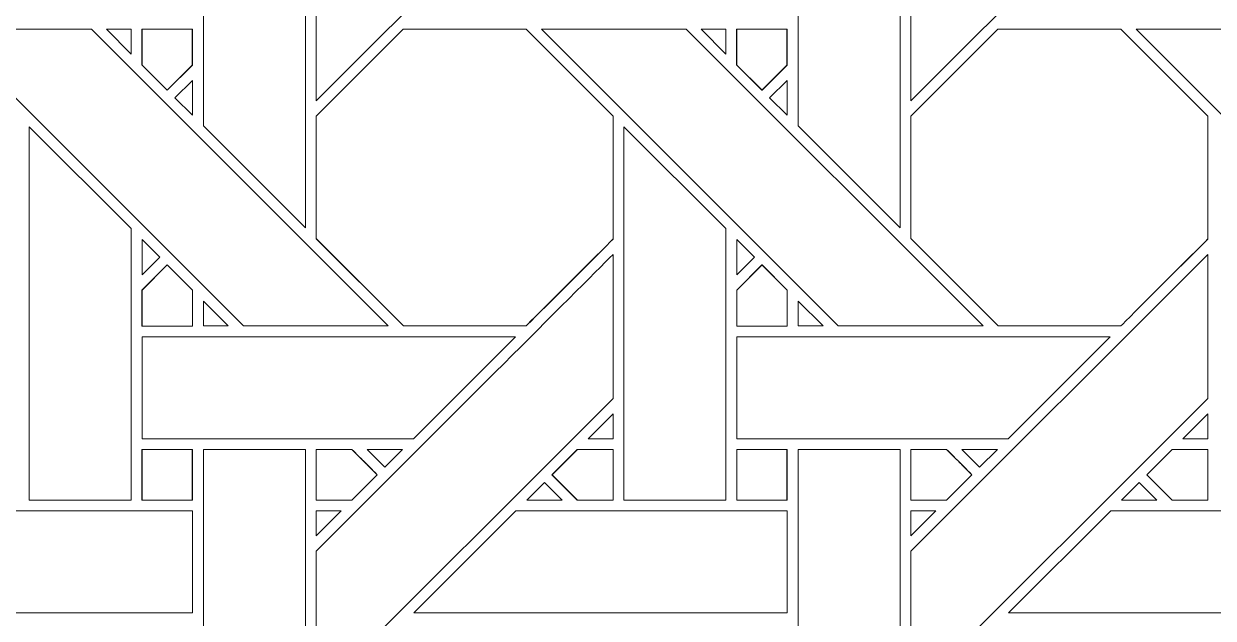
# Model space of a CAD drawing. Header units: inches. Extents: x 3.4 to 21.4, y 0.1 to 18.1.
# Drawn here: x 5.513 to 7.41, y 13.61 to 14.558 of the extents above; entities that cross this region are included whole.
import ezdxf

# ---------------------------------------------------------------- set-up
doc = ezdxf.new("R2010")
doc.units = ezdxf.units.IN
doc.header["$MEASUREMENT"] = 0
doc.layers.add('Design', color=7, linetype='Continuous', lineweight=0)

msp = doc.modelspace()

# ---------------------------------------------------------------- linework, layer by layer
at = {"layer": 'Design'}
for points, knots in [([(3.38285403781467, 18.09476386176223), (3.38285403781467, 18.09476386176223), (3.38285403781467, 0.0947638617621528), (3.38285403781467, 0.0947638617621528), (3.38285403781467, 0.0947638617621528), (21.38285319010416, 0.0947638617621528), (21.38285319010416, 0.0947638617621528), (21.38285319010416, 0.0947638617621528), (21.38285319010416, 18.09476386176223), (21.38285319010416, 18.09476386176223), (21.38285319010416, 18.09476386176223), (3.38285403781467, 18.09476386176223), (3.38285403781467, 18.09476386176223)], [0, 0, 0, 0, 1, 1, 1, 2, 2, 2, 3, 3, 3, 4, 4, 4, 4]), ([(4.240178465013311, 17.23743939418778), (4.240178465013311, 17.23743939418778), (4.240178465013311, 0.9520883293365487), (4.240178465013311, 0.9520883293365487), (4.240178465013311, 0.9520883293365487), (20.52552876290555, 0.9520883293365487), (20.52552876290555, 0.9520883293365487), (20.52552876290555, 0.9520883293365487), (20.52552876290555, 17.23743939418778), (20.52552876290555, 17.23743939418778), (20.52552876290555, 17.23743939418778), (4.240178465013311, 17.23743939418778), (4.240178465013311, 17.23743939418778)], [0, 0, 0, 0, 1, 1, 1, 2, 2, 2, 3, 3, 3, 4, 4, 4, 4]), ([(6.45297071668838, 14.90900844997833), (6.45297071668838, 14.90900844997833), (5.979307386610255, 14.43535868326819), (5.979307386610255, 14.43535868326819), (5.979307386610255, 14.43535868326819), (5.979307386610255, 14.66545613606778), (5.979307386610255, 14.66545613606778), (5.979307386610255, 14.66545613606778), (6.45297071668838, 15.13904486762152), (6.45297071668838, 15.13904486762152), (6.45297071668838, 15.13904486762152), (6.45297071668838, 14.90900844997833), (6.45297071668838, 14.90900844997833)], [0, 0, 0, 0, 1, 1, 1, 2, 2, 2, 3, 3, 3, 4, 4, 4, 4]), ([(7.40169949001736, 14.90900844997833), (7.40169949001736, 14.90900844997833), (6.928029378255208, 14.43535868326819), (6.928029378255208, 14.43535868326819), (6.928029378255208, 14.43535868326819), (6.928029378255208, 14.66544935438375), (6.928029378255208, 14.66544935438375), (6.928029378255208, 14.66544935438375), (7.40169949001736, 15.13904486762152), (7.40169949001736, 15.13904486762152), (7.40169949001736, 15.13904486762152), (7.40169949001736, 14.90900844997833), (7.40169949001736, 14.90900844997833)], [0, 0, 0, 0, 1, 1, 1, 2, 2, 2, 3, 3, 3, 4, 4, 4, 4]), ([(5.962154812282985, 14.82756212022569), (5.962154812282985, 14.82756212022569), (5.962154812282985, 14.23244561089417), (5.962154812282985, 14.23244561089417), (5.962154812282985, 14.23244561089417), (5.799244350857204, 14.39536539713541), (5.799244350857204, 14.39536539713541), (5.799244350857204, 14.39536539713541), (5.799244350857204, 14.82756212022569), (5.799244350857204, 14.82756212022569), (5.799244350857204, 14.82756212022569), (5.962154812282985, 14.82756212022569), (5.962154812282985, 14.82756212022569)], [0, 0, 0, 0, 1, 1, 1, 2, 2, 2, 3, 3, 3, 4, 4, 4, 4]), ([(6.747973124186197, 14.39536539713541), (6.747973124186197, 14.39536539713541), (6.747973124186197, 14.82756212022569), (6.747973124186197, 14.82756212022569), (6.747973124186197, 14.82756212022569), (6.910884433322482, 14.82756212022569), (6.910884433322482, 14.82756212022569), (6.910884433322482, 14.82756212022569), (6.910884433322482, 14.23244561089417), (6.910884433322482, 14.23244561089417), (6.910884433322482, 14.23244561089417), (6.747973124186197, 14.39536539713541), (6.747973124186197, 14.39536539713541)], [0, 0, 0, 0, 1, 1, 1, 2, 2, 2, 3, 3, 3, 4, 4, 4, 4]), ([(5.620664808485255, 14.54969957139764), (5.620664808485255, 14.54969957139764), (6.094314575195324, 14.07604895697694), (6.094314575195324, 14.07604895697694), (6.094314575195324, 14.07604895697694), (5.863278706868489, 14.07604895697694), (5.863278706868489, 14.07604895697694), (5.863278706868489, 14.07604895697694), (5.389723883734808, 14.54969957139764), (5.389723883734808, 14.54969957139764), (5.389723883734808, 14.54969957139764), (5.620664808485255, 14.54969957139764), (5.620664808485255, 14.54969957139764)], [0, 0, 0, 0, 1, 1, 1, 2, 2, 2, 3, 3, 3, 4, 4, 4, 4]), ([(5.684229532877616, 14.54969278971361), (5.684229532877616, 14.54969278971361), (5.684229532877616, 14.50986056857639), (5.684229532877616, 14.50986056857639), (5.684229532877616, 14.50986056857639), (5.644786410861544, 14.54969278971361), (5.644786410861544, 14.54969278971361), (5.644786410861544, 14.54969278971361), (5.684229532877616, 14.54969278971361), (5.684229532877616, 14.54969278971361)], [0, 0, 0, 0, 1, 1, 1, 2, 2, 2, 3, 3, 3, 3]), ([(5.781566196017794, 14.54979112413194), (5.781566196017794, 14.54979112413194), (5.781566196017794, 14.492195977105), (5.781566196017794, 14.492195977105), (5.781566196017794, 14.492195977105), (5.741633097330741, 14.45225016276041), (5.741633097330741, 14.45225016276041), (5.741633097330741, 14.45225016276041), (5.70130581325956, 14.4925842285157), (5.70130581325956, 14.4925842285157), (5.70130581325956, 14.4925842285157), (5.70130581325956, 14.54979112413194), (5.70130581325956, 14.54979112413194), (5.70130581325956, 14.54979112413194), (5.781566196017794, 14.54979112413194), (5.781566196017794, 14.54979112413194)], [0, 0, 0, 0, 1, 1, 1, 2, 2, 2, 3, 3, 3, 4, 4, 4, 5, 5, 5, 5]), ([(5.741771274142794, 14.45215013292097), (5.741771274142794, 14.45215013292097), (5.701436360677083, 14.49249267578125), (5.701436360677083, 14.49249267578125), (5.701436360677083, 14.49249267578125), (5.701436360677083, 14.54969957139764), (5.701436360677083, 14.54969957139764), (5.701436360677083, 14.54969957139764), (5.781697591145833, 14.54969957139764), (5.781697591145833, 14.54969957139764), (5.781697591145833, 14.54969957139764), (5.781697591145833, 14.4920959472657), (5.781697591145833, 14.4920959472657), (5.781697591145833, 14.4920959472657), (5.741771274142794, 14.45215013292097), (5.741771274142794, 14.45215013292097)], [0, 0, 0, 0, 1, 1, 1, 2, 2, 2, 3, 3, 3, 4, 4, 4, 5, 5, 5, 5]), ([(6.117891947428384, 14.54977756076389), (6.117891947428384, 14.54977756076389), (6.314099629720051, 14.54977756076389), (6.314099629720051, 14.54977756076389), (6.314099629720051, 14.54977756076389), (6.452847798665364, 14.41105821397569), (6.452847798665364, 14.41105821397569), (6.452847798665364, 14.41105821397569), (6.452847798665364, 14.21484290228944), (6.452847798665364, 14.21484290228944), (6.435049268934461, 14.1969078911675), (6.323125203450532, 14.08516777886292), (6.314140319824218, 14.07615576850042), (6.314140319824218, 14.07615576850042), (6.118429395887586, 14.07615576850042), (6.118429395887586, 14.07615576850042), (6.118429395887586, 14.07615576850042), (5.979184468587239, 14.2153939141168), (5.979184468587239, 14.2153939141168), (5.979184468587239, 14.2153939141168), (5.979184468587239, 14.41105821397569), (5.979184468587239, 14.41105821397569), (5.979184468587239, 14.41105821397569), (6.117891947428384, 14.54977756076389), (6.117891947428384, 14.54977756076389)], [0, 0, 0, 0, 1, 1, 1, 2, 2, 2, 3, 3, 3, 4, 4, 4, 5, 5, 5, 6, 6, 6, 7, 7, 7, 8, 8, 8, 8]), ([(5.979307386610255, 14.4109632703993), (5.979307386610255, 14.4109632703993), (6.118001302083333, 14.54968600802959), (6.118001302083333, 14.54968600802959), (6.118001302083333, 14.54968600802959), (6.314215766059027, 14.54968600802959), (6.314215766059027, 14.54968600802959), (6.314215766059027, 14.54968600802959), (6.452963935004352, 14.4109632703993), (6.452963935004352, 14.4109632703993), (6.452963935004352, 14.4109632703993), (6.452963935004352, 14.21474287245013), (6.452963935004352, 14.21474287245013), (6.434804280598958, 14.19644758436416), (6.322954813639322, 14.08478207058375), (6.314263237847221, 14.076062520345), (6.314263237847221, 14.076062520345), (6.118538750542547, 14.076062520345), (6.118538750542547, 14.076062520345), (6.118538750542547, 14.076062520345), (5.979307386610255, 14.21530151367195), (5.979307386610255, 14.21530151367195), (5.979307386610255, 14.21530151367195), (5.979307386610255, 14.4109632703993), (5.979307386610255, 14.4109632703993)], [0, 0, 0, 0, 1, 1, 1, 2, 2, 2, 3, 3, 3, 4, 4, 4, 5, 5, 5, 6, 6, 6, 7, 7, 7, 8, 8, 8, 8]), ([(7.043044196234808, 14.07604895697694), (7.043044196234808, 14.07604895697694), (6.812007480197482, 14.07604895697694), (6.812007480197482, 14.07604895697694), (6.812007480197482, 14.07604895697694), (6.338453504774305, 14.54969957139764), (6.338453504774305, 14.54969957139764), (6.338453504774305, 14.54969957139764), (6.569393581814235, 14.54969957139764), (6.569393581814235, 14.54969957139764), (6.569393581814235, 14.54969957139764), (7.043044196234808, 14.07604895697694), (7.043044196234808, 14.07604895697694)], [0, 0, 0, 0, 1, 1, 1, 2, 2, 2, 3, 3, 3, 4, 4, 4, 4]), ([(6.593516031901041, 14.54969278971361), (6.593516031901041, 14.54969278971361), (6.6329591539171, 14.54969278971361), (6.6329591539171, 14.54969278971361), (6.6329591539171, 14.54969278971361), (6.6329591539171, 14.50986056857639), (6.6329591539171, 14.50986056857639), (6.6329591539171, 14.50986056857639), (6.593516031901041, 14.54969278971361), (6.593516031901041, 14.54969278971361)], [0, 0, 0, 0, 1, 1, 1, 2, 2, 2, 3, 3, 3, 3]), ([(6.73031022813585, 14.54979112413194), (6.73031022813585, 14.54979112413194), (6.73031022813585, 14.492195977105), (6.73031022813585, 14.492195977105), (6.73031022813585, 14.492195977105), (6.690377129448797, 14.45225016276041), (6.690377129448797, 14.45225016276041), (6.690377129448797, 14.45225016276041), (6.6500489976671, 14.4925842285157), (6.6500489976671, 14.4925842285157), (6.6500489976671, 14.4925842285157), (6.6500489976671, 14.54979112413194), (6.6500489976671, 14.54979112413194), (6.6500489976671, 14.54979112413194), (6.73031022813585, 14.54979112413194), (6.73031022813585, 14.54979112413194)], [0, 0, 0, 0, 1, 1, 1, 2, 2, 2, 3, 3, 3, 4, 4, 4, 5, 5, 5, 5]), ([(6.690493265787759, 14.45215013292097), (6.690493265787759, 14.45215013292097), (6.650165134006088, 14.49249267578125), (6.650165134006088, 14.49249267578125), (6.650165134006088, 14.49249267578125), (6.650165134006088, 14.54969957139764), (6.650165134006088, 14.54969957139764), (6.650165134006088, 14.54969957139764), (6.730426364474838, 14.54969957139764), (6.730426364474838, 14.54969957139764), (6.730426364474838, 14.54969957139764), (6.730426364474838, 14.4920959472657), (6.730426364474838, 14.4920959472657), (6.730426364474838, 14.4920959472657), (6.690493265787759, 14.45215013292097), (6.690493265787759, 14.45215013292097)], [0, 0, 0, 0, 1, 1, 1, 2, 2, 2, 3, 3, 3, 4, 4, 4, 5, 5, 5, 5]), ([(7.067220052083333, 14.0761328803168), (7.067220052083333, 14.0761328803168), (6.927953084309907, 14.21534813774958), (6.927953084309907, 14.21534813774958), (6.927953084309907, 14.21534813774958), (6.927953084309907, 14.4109632703993), (6.927953084309907, 14.4109632703993), (6.927953084309907, 14.4109632703993), (7.066685994466157, 14.54973178439666), (7.066685994466157, 14.54973178439666), (7.066685994466157, 14.54973178439666), (7.262893676757812, 14.54973178439666), (7.262893676757812, 14.54973178439666), (7.262893676757812, 14.54973178439666), (7.401590983072916, 14.41105821397569), (7.401590983072916, 14.41105821397569), (7.401590983072916, 14.41105821397569), (7.401590983072916, 14.21484290228944), (7.401590983072916, 14.21484290228944), (7.383792453342013, 14.1969078911675), (7.271976047092013, 14.0851448906793), (7.262992011176215, 14.0761328803168), (7.262992011176215, 14.0761328803168), (7.067220052083333, 14.0761328803168), (7.067220052083333, 14.0761328803168)], [0, 0, 0, 0, 1, 1, 1, 2, 2, 2, 3, 3, 3, 4, 4, 4, 5, 5, 5, 6, 6, 6, 7, 7, 7, 8, 8, 8, 8]), ([(7.401692708333333, 14.4109632703993), (7.401692708333333, 14.4109632703993), (7.401692708333333, 14.21474287245013), (7.401692708333333, 14.21474287245013), (7.383914523654513, 14.1968290540907), (7.271983676486544, 14.08515167236333), (7.262992011176215, 14.0761328803168), (7.262992011176215, 14.0761328803168), (7.067220052083333, 14.0761328803168), (7.067220052083333, 14.0761328803168), (7.067220052083333, 14.0761328803168), (6.927953084309907, 14.21534813774958), (6.927953084309907, 14.21534813774958), (6.927953084309907, 14.21534813774958), (6.927953084309907, 14.4109632703993), (6.927953084309907, 14.4109632703993), (6.927953084309907, 14.4109632703993), (7.066685994466157, 14.54973178439666), (7.066685994466157, 14.54973178439666), (7.066685994466157, 14.54973178439666), (7.262893676757812, 14.54973178439666), (7.262893676757812, 14.54973178439666), (7.262893676757812, 14.54973178439666), (7.401692708333333, 14.4109632703993), (7.401692708333333, 14.4109632703993)], [0, 0, 0, 0, 1, 1, 1, 2, 2, 2, 3, 3, 3, 4, 4, 4, 5, 5, 5, 6, 6, 6, 7, 7, 7, 8, 8, 8, 8]), ([(7.991766187879774, 14.07604895697694), (7.991766187879774, 14.07604895697694), (7.760737101236978, 14.07604895697694), (7.760737101236978, 14.07604895697694), (7.760737101236978, 14.07604895697694), (7.287182278103298, 14.54969957139764), (7.287182278103298, 14.54969957139764), (7.287182278103298, 14.54969957139764), (7.518116421169704, 14.54969957139764), (7.518116421169704, 14.54969957139764), (7.518116421169704, 14.54969957139764), (7.991766187879774, 14.07604895697694), (7.991766187879774, 14.07604895697694)], [0, 0, 0, 0, 1, 1, 1, 2, 2, 2, 3, 3, 3, 4, 4, 4, 4]), ([(5.781697591145833, 14.46785820855042), (5.781697591145833, 14.46785820855042), (5.781697591145833, 14.41269259982639), (5.781697591145833, 14.41269259982639), (5.781697591145833, 14.41269259982639), (5.753927442762586, 14.44007534450958), (5.753927442762586, 14.44007534450958), (5.753927442762586, 14.44007534450958), (5.781697591145833, 14.46785820855042), (5.781697591145833, 14.46785820855042)], [0, 0, 0, 0, 1, 1, 1, 2, 2, 2, 3, 3, 3, 3]), ([(6.730426364474838, 14.46785142686639), (6.730426364474838, 14.46785142686639), (6.730426364474838, 14.41269259982639), (6.730426364474838, 14.41269259982639), (6.730426364474838, 14.41269259982639), (6.702656216091579, 14.44007534450958), (6.702656216091579, 14.44007534450958), (6.702656216091579, 14.44007534450958), (6.730426364474838, 14.46785142686639), (6.730426364474838, 14.46785142686639)], [0, 0, 0, 0, 1, 1, 1, 2, 2, 2, 3, 3, 3, 3]), ([(5.684144761827269, 14.23173862033416), (5.684144761827269, 14.23173862033416), (5.684144761827269, 13.79804907904731), (5.684144761827269, 13.79804907904731), (5.684144761827269, 13.79804907904731), (5.521380106608072, 13.79804907904731), (5.521380106608072, 13.79804907904731), (5.521380106608072, 13.79804907904731), (5.521380106608072, 14.39388020833333), (5.521380106608072, 14.39388020833333), (5.521380106608072, 14.39388020833333), (5.684144761827269, 14.23173862033416), (5.684144761827269, 14.23173862033416)], [0, 0, 0, 0, 1, 1, 1, 2, 2, 2, 3, 3, 3, 4, 4, 4, 4]), ([(6.63287353515625, 14.23172505696611), (6.63287353515625, 14.23172505696611), (6.63287353515625, 13.79804907904731), (6.63287353515625, 13.79804907904731), (6.63287353515625, 13.79804907904731), (6.470108879937065, 13.79804907904731), (6.470108879937065, 13.79804907904731), (6.470108879937065, 13.79804907904731), (6.470108879937065, 14.39388020833333), (6.470108879937065, 14.39388020833333), (6.470108879937065, 14.39388020833333), (6.63287353515625, 14.23172505696611), (6.63287353515625, 14.23172505696611)], [0, 0, 0, 0, 1, 1, 1, 2, 2, 2, 3, 3, 3, 4, 4, 4, 4]), ([(5.701456705729166, 14.15748765733514), (5.701456705729166, 14.15748765733514), (5.701456705729166, 14.214246114095), (5.701456705729166, 14.214246114095), (5.701456705729166, 14.214246114095), (5.729642232259114, 14.18566640218097), (5.729642232259114, 14.18566640218097), (5.729642232259114, 14.18566640218097), (5.701456705729166, 14.15748765733514), (5.701456705729166, 14.15748765733514)], [0, 0, 0, 0, 1, 1, 1, 2, 2, 2, 3, 3, 3, 3]), ([(6.650185479058172, 14.15748765733514), (6.650185479058172, 14.15748765733514), (6.650185479058172, 14.21423933241097), (6.650185479058172, 14.21423933241097), (6.650185479058172, 14.21423933241097), (6.678364223904079, 14.18566640218097), (6.678364223904079, 14.18566640218097), (6.678364223904079, 14.18566640218097), (6.650185479058172, 14.15748765733514), (6.650185479058172, 14.15748765733514)], [0, 0, 0, 0, 1, 1, 1, 2, 2, 2, 3, 3, 3, 3]), ([(6.115359836154513, 13.85276540120442), (6.156708611382378, 13.89387596978083), (6.396525065104166, 14.13384246826167), (6.45297071668838, 14.19032202826611), (6.45297071668838, 14.19032202826611), (6.45297071668838, 13.9602796766493), (6.45297071668838, 13.9602796766493), (6.45297071668838, 13.9602796766493), (5.979307386610255, 13.48662990993923), (5.979307386610255, 13.48662990993923), (5.979307386610255, 13.48662990993923), (5.979307386610255, 13.71672651502821), (5.979307386610255, 13.71672651502821), (5.979307386610255, 13.71672651502821), (6.115359836154513, 13.85276540120442), (6.115359836154513, 13.85276540120442)], [0, 0, 0, 0, 1, 1, 1, 2, 2, 2, 3, 3, 3, 4, 4, 4, 5, 5, 5, 5]), ([(7.40169949001736, 13.9602796766493), (7.40169949001736, 13.9602796766493), (6.928029378255208, 13.48662990993923), (6.928029378255208, 13.48662990993923), (6.928029378255208, 13.48662990993923), (6.928029378255208, 13.71671973334418), (6.928029378255208, 13.71671973334418), (6.928029378255208, 13.71671973334418), (7.40169949001736, 14.19032880995013), (7.40169949001736, 14.19032880995013), (7.40169949001736, 14.19032880995013), (7.40169949001736, 13.9602796766493), (7.40169949001736, 13.9602796766493)], [0, 0, 0, 0, 1, 1, 1, 2, 2, 2, 3, 3, 3, 4, 4, 4, 4]), ([(5.781974792480468, 14.13320753309458), (5.781974792480468, 14.13320753309458), (5.781974792480468, 14.075910780165), (5.781974792480468, 14.075910780165), (5.781974792480468, 14.075910780165), (5.701319376627616, 14.075910780165), (5.701319376627616, 14.075910780165), (5.701319376627616, 14.075910780165), (5.701319376627616, 14.13319990370013), (5.701319376627616, 14.13319990370013), (5.701319376627616, 14.13319990370013), (5.741646660698797, 14.17352803548181), (5.741646660698797, 14.17352803548181), (5.741646660698797, 14.17352803548181), (5.781974792480468, 14.13320753309458), (5.781974792480468, 14.13320753309458)], [0, 0, 0, 0, 1, 1, 1, 2, 2, 2, 3, 3, 3, 4, 4, 4, 5, 5, 5, 5]), ([(5.74178483751085, 14.17343478732639), (5.74178483751085, 14.17343478732639), (5.782112121582031, 14.13310750325528), (5.782112121582031, 14.13310750325528), (5.782112121582031, 14.13310750325528), (5.782112121582031, 14.07581753200958), (5.782112121582031, 14.07581753200958), (5.782112121582031, 14.07581753200958), (5.701456705729166, 14.07581753200958), (5.701456705729166, 14.07581753200958), (5.701456705729166, 14.07581753200958), (5.701456705729166, 14.13310072157125), (5.701456705729166, 14.13310072157125), (5.701456705729166, 14.13310072157125), (5.74178483751085, 14.17343478732639), (5.74178483751085, 14.17343478732639)], [0, 0, 0, 0, 1, 1, 1, 2, 2, 2, 3, 3, 3, 4, 4, 4, 5, 5, 5, 5]), ([(6.650062561035156, 14.075910780165), (6.650062561035156, 14.075910780165), (6.650062561035156, 14.13319990370013), (6.650062561035156, 14.13319990370013), (6.650062561035156, 14.13319990370013), (6.690390692816852, 14.17352803548181), (6.690390692816852, 14.17352803548181), (6.690390692816852, 14.17352803548181), (6.730718824598524, 14.13320753309458), (6.730718824598524, 14.13320753309458), (6.730718824598524, 14.13320753309458), (6.730718824598524, 14.075910780165), (6.730718824598524, 14.075910780165), (6.730718824598524, 14.075910780165), (6.650062561035156, 14.075910780165), (6.650062561035156, 14.075910780165)], [0, 0, 0, 0, 1, 1, 1, 2, 2, 2, 3, 3, 3, 4, 4, 4, 5, 5, 5, 5]), ([(6.690506829155815, 14.17343478732639), (6.690506829155815, 14.17343478732639), (6.730841742621527, 14.13310750325528), (6.730841742621527, 14.13310750325528), (6.730841742621527, 14.13310750325528), (6.730841742621527, 14.07581753200958), (6.730841742621527, 14.07581753200958), (6.730841742621527, 14.07581753200958), (6.650185479058172, 14.07581753200958), (6.650185479058172, 14.07581753200958), (6.650185479058172, 14.07581753200958), (6.650185479058172, 14.13310072157125), (6.650185479058172, 14.13310072157125), (6.650185479058172, 14.13310072157125), (6.690506829155815, 14.17343478732639), (6.690506829155815, 14.17343478732639)], [0, 0, 0, 0, 1, 1, 1, 2, 2, 2, 3, 3, 3, 4, 4, 4, 5, 5, 5, 5]), ([(5.799359639485676, 14.07604217529291), (5.799359639485676, 14.07604217529291), (5.799359639485676, 14.11583964029944), (5.799359639485676, 14.11583964029944), (5.799359639485676, 14.11583964029944), (5.83907487657335, 14.07604217529291), (5.83907487657335, 14.07604217529291), (5.83907487657335, 14.07604217529291), (5.799359639485676, 14.07604217529291), (5.799359639485676, 14.07604217529291)], [0, 0, 0, 0, 1, 1, 1, 2, 2, 2, 3, 3, 3, 3]), ([(6.748089260525185, 14.07604217529291), (6.748089260525185, 14.07604217529291), (6.748089260525185, 14.11583964029944), (6.748089260525185, 14.11583964029944), (6.748089260525185, 14.11583964029944), (6.787804497612846, 14.07604217529291), (6.787804497612846, 14.07604217529291), (6.787804497612846, 14.07604217529291), (6.748089260525185, 14.07604217529291), (6.748089260525185, 14.07604217529291)], [0, 0, 0, 0, 1, 1, 1, 2, 2, 2, 3, 3, 3, 3]), ([(5.701456705729166, 13.89610205756292), (5.701456705729166, 13.89610205756292), (5.701456705729166, 14.05878787570528), (5.701456705729166, 14.05878787570528), (5.701456705729166, 14.05878787570528), (6.297158983018662, 14.05878787570528), (6.297158983018662, 14.05878787570528), (6.297158983018662, 14.05878787570528), (6.134424845377616, 13.89610205756292), (6.134424845377616, 13.89610205756292), (6.134424845377616, 13.89610205756292), (5.701456705729166, 13.89610205756292), (5.701456705729166, 13.89610205756292)], [0, 0, 0, 0, 1, 1, 1, 2, 2, 2, 3, 3, 3, 4, 4, 4, 4]), ([(6.650185479058172, 13.89610205756292), (6.650185479058172, 13.89610205756292), (6.650185479058172, 14.05878787570528), (6.650185479058172, 14.05878787570528), (6.650185479058172, 14.05878787570528), (7.245887756347656, 14.05878787570528), (7.245887756347656, 14.05878787570528), (7.245887756347656, 14.05878787570528), (7.083153618706596, 13.89610205756292), (7.083153618706596, 13.89610205756292), (7.083153618706596, 13.89610205756292), (6.650185479058172, 13.89610205756292), (6.650185479058172, 13.89610205756292)], [0, 0, 0, 0, 1, 1, 1, 2, 2, 2, 3, 3, 3, 4, 4, 4, 4]), ([(6.4132080078125, 13.896122402615), (6.4132080078125, 13.896122402615), (6.452977498372407, 13.93589189317486), (6.452977498372407, 13.93589189317486), (6.452977498372407, 13.93589189317486), (6.452977498372407, 13.896122402615), (6.452977498372407, 13.896122402615), (6.452977498372407, 13.896122402615), (6.4132080078125, 13.896122402615), (6.4132080078125, 13.896122402615)], [0, 0, 0, 0, 1, 1, 1, 2, 2, 2, 3, 3, 3, 3]), ([(7.401706271701388, 13.896122402615), (7.401706271701388, 13.896122402615), (7.361936781141492, 13.896122402615), (7.361936781141492, 13.896122402615), (7.361936781141492, 13.896122402615), (7.401706271701388, 13.93589189317486), (7.401706271701388, 13.93589189317486), (7.401706271701388, 13.93589189317486), (7.401706271701388, 13.896122402615), (7.401706271701388, 13.896122402615)], [0, 0, 0, 0, 1, 1, 1, 2, 2, 2, 3, 3, 3, 3]), ([(5.781566196017794, 13.87891303168403), (5.781566196017794, 13.87891303168403), (5.781566196017794, 13.79812791612413), (5.781566196017794, 13.79812791612413), (5.781566196017794, 13.79812791612413), (5.701319376627616, 13.79812791612413), (5.701319376627616, 13.79812791612413), (5.701319376627616, 13.79812791612413), (5.701319376627616, 13.87891303168403), (5.701319376627616, 13.87891303168403), (5.701319376627616, 13.87891303168403), (5.781566196017794, 13.87891303168403), (5.781566196017794, 13.87891303168403)], [0, 0, 0, 0, 1, 1, 1, 2, 2, 2, 3, 3, 3, 4, 4, 4, 4]), ([(5.781697591145833, 13.8788341946072), (5.781697591145833, 13.8788341946072), (5.781697591145833, 13.79804907904731), (5.781697591145833, 13.79804907904731), (5.781697591145833, 13.79804907904731), (5.701456705729166, 13.79804907904731), (5.701456705729166, 13.79804907904731), (5.701456705729166, 13.79804907904731), (5.701456705729166, 13.8788341946072), (5.701456705729166, 13.8788341946072), (5.701456705729166, 13.8788341946072), (5.781697591145833, 13.8788341946072), (5.781697591145833, 13.8788341946072)], [0, 0, 0, 0, 1, 1, 1, 2, 2, 2, 3, 3, 3, 4, 4, 4, 4]), ([(5.962154812282985, 13.8788341946072), (5.962154812282985, 13.8788341946072), (5.962154812282985, 13.28372446695963), (5.962154812282985, 13.28372446695963), (5.962154812282985, 13.28372446695963), (5.799244350857204, 13.44663492838541), (5.799244350857204, 13.44663492838541), (5.799244350857204, 13.44663492838541), (5.799244350857204, 13.8788341946072), (5.799244350857204, 13.8788341946072), (5.799244350857204, 13.8788341946072), (5.962154812282985, 13.8788341946072), (5.962154812282985, 13.8788341946072)], [0, 0, 0, 0, 1, 1, 1, 2, 2, 2, 3, 3, 3, 4, 4, 4, 4]), ([(6.036248948838975, 13.87891303168403), (6.041387769911024, 13.87380133734809), (6.072159661187066, 13.84298875596788), (6.076583862304699, 13.83856455485026), (6.076583862304699, 13.83856455485026), (6.036160786946614, 13.79814147949218), (6.036160786946614, 13.79814147949218), (6.036160786946614, 13.79814147949218), (5.979184468587239, 13.79814147949218), (5.979184468587239, 13.79814147949218), (5.979184468587239, 13.79814147949218), (5.979184468587239, 13.87891303168403), (5.979184468587239, 13.87891303168403), (5.979184468587239, 13.87891303168403), (6.036248948838975, 13.87891303168403), (6.036248948838975, 13.87891303168403)], [0, 0, 0, 0, 1, 1, 1, 2, 2, 2, 3, 3, 3, 4, 4, 4, 5, 5, 5, 5]), ([(6.061528523763032, 13.85367075602213), (6.061528523763032, 13.85367075602213), (6.076713562011718, 13.83848571777344), (6.076713562011718, 13.83848571777344), (6.076713562011718, 13.83848571777344), (6.036276923285602, 13.79805586073133), (6.036276923285602, 13.79805586073133), (6.036276923285602, 13.79805586073133), (5.979307386610255, 13.79805586073133), (5.979307386610255, 13.79805586073133), (5.979307386610255, 13.79805586073133), (5.979307386610255, 13.8788341946072), (5.979307386610255, 13.8788341946072), (5.979307386610255, 13.8788341946072), (6.036365085177963, 13.8788341946072), (6.036365085177963, 13.8788341946072), (6.041843838161891, 13.87338256835937), (6.052046881781683, 13.86316596137153), (6.061528523763032, 13.85367075602213)], [0, 0, 0, 0, 1, 1, 1, 2, 2, 2, 3, 3, 3, 4, 4, 4, 5, 5, 5, 6, 6, 6, 6]), ([(6.060724894205741, 13.8788341946072), (6.060724894205741, 13.8788341946072), (6.117197672526041, 13.8788341946072), (6.117197672526041, 13.8788341946072), (6.117197672526041, 13.8788341946072), (6.088910420735676, 13.85064866807725), (6.088910420735676, 13.85064866807725), (6.088910420735676, 13.85064866807725), (6.060724894205741, 13.8788341946072), (6.060724894205741, 13.8788341946072)], [0, 0, 0, 0, 1, 1, 1, 2, 2, 2, 3, 3, 3, 3]), ([(6.452861362033419, 13.87893337673611), (6.452861362033419, 13.87893337673611), (6.452861362033419, 13.79812791612413), (6.452861362033419, 13.79812791612413), (6.452861362033419, 13.79812791612413), (6.395749409993489, 13.79812791612413), (6.395749409993489, 13.79812791612413), (6.395749409993489, 13.79812791612413), (6.355387369791666, 13.83851030137803), (6.355387369791666, 13.83851030137803), (6.355387369791666, 13.83851030137803), (6.395817226833766, 13.87893337673611), (6.395817226833766, 13.87893337673611), (6.395817226833766, 13.87893337673611), (6.452861362033419, 13.87893337673611), (6.452861362033419, 13.87893337673611)], [0, 0, 0, 0, 1, 1, 1, 2, 2, 2, 3, 3, 3, 4, 4, 4, 5, 5, 5, 5]), ([(6.355510287814669, 13.83843146430121), (6.355510287814669, 13.83843146430121), (6.395940144856782, 13.87885453965928), (6.395940144856782, 13.87885453965928), (6.395940144856782, 13.87885453965928), (6.452977498372407, 13.87885453965928), (6.452977498372407, 13.87885453965928), (6.452977498372407, 13.87885453965928), (6.452977498372407, 13.79804907904731), (6.452977498372407, 13.79804907904731), (6.452977498372407, 13.79804907904731), (6.395871480305989, 13.79804907904731), (6.395871480305989, 13.79804907904731), (6.395871480305989, 13.79804907904731), (6.355510287814669, 13.83843146430121), (6.355510287814669, 13.83843146430121)], [0, 0, 0, 0, 1, 1, 1, 2, 2, 2, 3, 3, 3, 4, 4, 4, 5, 5, 5, 5]), ([(6.73031022813585, 13.79812791612413), (6.73031022813585, 13.79812791612413), (6.650062561035156, 13.79812791612413), (6.650062561035156, 13.79812791612413), (6.650062561035156, 13.79812791612413), (6.650062561035156, 13.87891303168403), (6.650062561035156, 13.87891303168403), (6.650062561035156, 13.87891303168403), (6.73031022813585, 13.87891303168403), (6.73031022813585, 13.87891303168403), (6.73031022813585, 13.87891303168403), (6.73031022813585, 13.79812791612413), (6.73031022813585, 13.79812791612413)], [0, 0, 0, 0, 1, 1, 1, 2, 2, 2, 3, 3, 3, 4, 4, 4, 4]), ([(6.730426364474838, 13.8788341946072), (6.730426364474838, 13.8788341946072), (6.730426364474838, 13.79804907904731), (6.730426364474838, 13.79804907904731), (6.730426364474838, 13.79804907904731), (6.650185479058172, 13.79804907904731), (6.650185479058172, 13.79804907904731), (6.650185479058172, 13.79804907904731), (6.650185479058172, 13.8788341946072), (6.650185479058172, 13.8788341946072), (6.650185479058172, 13.8788341946072), (6.730426364474838, 13.8788341946072), (6.730426364474838, 13.8788341946072)], [0, 0, 0, 0, 1, 1, 1, 2, 2, 2, 3, 3, 3, 4, 4, 4, 4]), ([(6.910884433322482, 13.8788341946072), (6.910884433322482, 13.8788341946072), (6.910884433322482, 13.2837176852756), (6.910884433322482, 13.2837176852756), (6.910884433322482, 13.2837176852756), (6.747973124186197, 13.44663492838541), (6.747973124186197, 13.44663492838541), (6.747973124186197, 13.44663492838541), (6.747973124186197, 13.8788341946072), (6.747973124186197, 13.8788341946072), (6.747973124186197, 13.8788341946072), (6.910884433322482, 13.8788341946072), (6.910884433322482, 13.8788341946072)], [0, 0, 0, 0, 1, 1, 1, 2, 2, 2, 3, 3, 3, 4, 4, 4, 4]), ([(6.927978515625, 13.79809909396701), (6.927978515625, 13.79809909396701), (6.927978515625, 13.87887403700086), (6.927978515625, 13.87887403700086), (6.927978515625, 13.87887403700086), (6.985042995876735, 13.87887403700086), (6.985042995876735, 13.87887403700086), (6.990181816948797, 13.87376234266493), (7.02090284559463, 13.84298875596788), (7.025327046712239, 13.83856455485026), (7.025327046712239, 13.83856455485026), (6.984954833984375, 13.79809909396701), (6.984954833984375, 13.79809909396701), (6.984954833984375, 13.79809909396701), (6.927978515625, 13.79809909396701), (6.927978515625, 13.79809909396701)], [0, 0, 0, 0, 1, 1, 1, 2, 2, 2, 3, 3, 3, 4, 4, 4, 5, 5, 5, 5]), ([(7.00979444715713, 13.85413360595703), (7.00979444715713, 13.85413360595703), (7.025442335340711, 13.83848571777344), (7.025442335340711, 13.83848571777344), (7.025442335340711, 13.83848571777344), (6.984954833984375, 13.79809909396701), (6.984954833984375, 13.79809909396701), (6.984954833984375, 13.79809909396701), (6.927978515625, 13.79809909396701), (6.927978515625, 13.79809909396701), (6.927978515625, 13.79809909396701), (6.927978515625, 13.87887403700086), (6.927978515625, 13.87887403700086), (6.927978515625, 13.87887403700086), (6.985042995876735, 13.87887403700086), (6.985042995876735, 13.87887403700086), (6.990440368652343, 13.87350379096137), (7.000449286566852, 13.86348554823134), (7.00979444715713, 13.85413360595703)], [0, 0, 0, 0, 1, 1, 1, 2, 2, 2, 3, 3, 3, 4, 4, 4, 5, 5, 5, 6, 6, 6, 6]), ([(7.009454515245225, 13.8788341946072), (7.009454515245225, 13.8788341946072), (7.065926445855047, 13.8788341946072), (7.065926445855047, 13.8788341946072), (7.065926445855047, 13.8788341946072), (7.037645975748697, 13.85064866807725), (7.037645975748697, 13.85064866807725), (7.037645975748697, 13.85064866807725), (7.009454515245225, 13.8788341946072), (7.009454515245225, 13.8788341946072)], [0, 0, 0, 0, 1, 1, 1, 2, 2, 2, 3, 3, 3, 3]), ([(7.34454345703125, 13.79808892144097), (7.34454345703125, 13.79808892144097), (7.30418480767144, 13.83846791585286), (7.30418480767144, 13.83846791585286), (7.30418480767144, 13.83846791585286), (7.344614664713541, 13.87889438205295), (7.344614664713541, 13.87889438205295), (7.344614664713541, 13.87889438205295), (7.40165540907118, 13.87889438205295), (7.40165540907118, 13.87889438205295), (7.40165540907118, 13.87889438205295), (7.40165540907118, 13.79808892144097), (7.40165540907118, 13.79808892144097), (7.40165540907118, 13.79808892144097), (7.34454345703125, 13.79808892144097), (7.34454345703125, 13.79808892144097)], [0, 0, 0, 0, 1, 1, 1, 2, 2, 2, 3, 3, 3, 4, 4, 4, 5, 5, 5, 5]), ([(7.30418480767144, 13.83846791585286), (7.30418480767144, 13.83846791585286), (7.344614664713541, 13.87889438205295), (7.344614664713541, 13.87889438205295), (7.344614664713541, 13.87889438205295), (7.40165540907118, 13.87889438205295), (7.40165540907118, 13.87889438205295), (7.40165540907118, 13.87889438205295), (7.40165540907118, 13.79808892144097), (7.40165540907118, 13.79808892144097), (7.40165540907118, 13.79808892144097), (7.34454345703125, 13.79808892144097), (7.34454345703125, 13.79808892144097), (7.34454345703125, 13.79808892144097), (7.30418480767144, 13.83846791585286), (7.30418480767144, 13.83846791585286)], [0, 0, 0, 0, 1, 1, 1, 2, 2, 2, 3, 3, 3, 4, 4, 4, 5, 5, 5, 5]), ([(6.371641370985255, 13.79804907904731), (6.371641370985255, 13.79804907904731), (6.315127902560763, 13.79804907904731), (6.315127902560763, 13.79804907904731), (6.315127902560763, 13.79804907904731), (6.343394809299044, 13.82630920410156), (6.343394809299044, 13.82630920410156), (6.343394809299044, 13.82630920410156), (6.371641370985255, 13.79804907904731), (6.371641370985255, 13.79804907904731)], [0, 0, 0, 0, 1, 1, 1, 2, 2, 2, 3, 3, 3, 3]), ([(7.320370144314235, 13.79804907904731), (7.320370144314235, 13.79804907904731), (7.263863457573783, 13.79804907904731), (7.263863457573783, 13.79804907904731), (7.263863457573783, 13.79804907904731), (7.292123582628037, 13.82630920410156), (7.292123582628037, 13.82630920410156), (7.292123582628037, 13.82630920410156), (7.320370144314235, 13.79804907904731), (7.320370144314235, 13.79804907904731)], [0, 0, 0, 0, 1, 1, 1, 2, 2, 2, 3, 3, 3, 3]), ([(5.349266899956597, 13.78091091579861), (5.349266899956597, 13.78091091579861), (5.781697591145833, 13.78091091579861), (5.781697591145833, 13.78091091579861), (5.781697591145833, 13.78091091579861), (5.781697591145833, 13.61809455023871), (5.781697591145833, 13.61809455023871), (5.781697591145833, 13.61809455023871), (5.186417473687066, 13.61809455023871), (5.186417473687066, 13.61809455023871), (5.186417473687066, 13.61809455023871), (5.349266899956597, 13.78091091579861), (5.349266899956597, 13.78091091579861)], [0, 0, 0, 0, 1, 1, 1, 2, 2, 2, 3, 3, 3, 4, 4, 4, 4]), ([(6.019137912326388, 13.78091769748263), (6.019137912326388, 13.78091769748263), (5.979307386610255, 13.74109310574002), (5.979307386610255, 13.74109310574002), (5.979307386610255, 13.74109310574002), (5.979307386610255, 13.78091769748263), (5.979307386610255, 13.78091769748263), (5.979307386610255, 13.78091769748263), (6.019137912326388, 13.78091769748263), (6.019137912326388, 13.78091769748263)], [0, 0, 0, 0, 1, 1, 1, 2, 2, 2, 3, 3, 3, 3]), ([(6.297995673285602, 13.78091091579861), (6.297995673285602, 13.78091091579861), (6.730426364474838, 13.78091091579861), (6.730426364474838, 13.78091091579861), (6.730426364474838, 13.78091091579861), (6.730426364474838, 13.61809455023871), (6.730426364474838, 13.61809455023871), (6.730426364474838, 13.61809455023871), (6.135139465332031, 13.61809455023871), (6.135139465332031, 13.61809455023871), (6.135139465332031, 13.61809455023871), (6.297995673285602, 13.78091091579861), (6.297995673285602, 13.78091091579861)], [0, 0, 0, 0, 1, 1, 1, 2, 2, 2, 3, 3, 3, 4, 4, 4, 4]), ([(6.967867533365884, 13.78091769748263), (6.967867533365884, 13.78091769748263), (6.928029378255208, 13.74108632405599), (6.928029378255208, 13.74108632405599), (6.928029378255208, 13.74108632405599), (6.928029378255208, 13.78091769748263), (6.928029378255208, 13.78091769748263), (6.928029378255208, 13.78091769748263), (6.967867533365884, 13.78091769748263), (6.967867533365884, 13.78091769748263)], [0, 0, 0, 0, 1, 1, 1, 2, 2, 2, 3, 3, 3, 3]), ([(7.679155137803818, 13.78091091579861), (7.679155137803818, 13.78091091579861), (7.679155137803818, 13.61809455023871), (7.679155137803818, 13.61809455023871), (7.679155137803818, 13.61809455023871), (7.083868238661024, 13.61809455023871), (7.083868238661024, 13.61809455023871), (7.083868238661024, 13.61809455023871), (7.246725294325086, 13.78091091579861), (7.246725294325086, 13.78091091579861), (7.246725294325086, 13.78091091579861), (7.679155137803818, 13.78091091579861), (7.679155137803818, 13.78091091579861)], [0, 0, 0, 0, 1, 1, 1, 2, 2, 2, 3, 3, 3, 4, 4, 4, 4])]:
    msp.add_open_spline(points, degree=3, knots=knots, dxfattribs=at)

doc.saveas('drawing.dxf')
